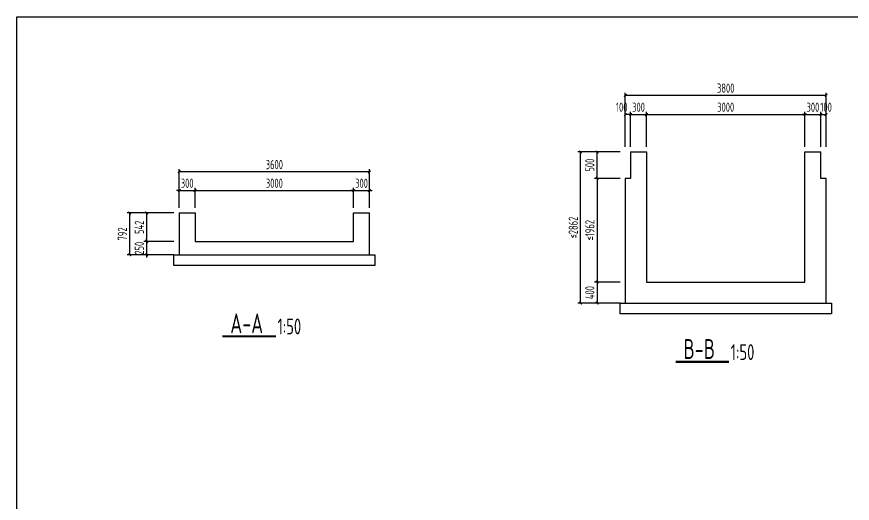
# Model space of a CAD drawing. Header units: millimetres. Extents: x -897614 to 191467, y -439928 to 101803.
# Drawn here: x -23046 to -7232, y -261493 to -252283 of the extents above; entities that cross this region are included whole.
import ezdxf

# ---------------------------------------------------------------- set-up
doc = ezdxf.new("R2010")
doc.units = ezdxf.units.MM
doc.header["$LTSCALE"] = 1000
for name, color, linetype in [('DC', 7, 'Continuous'), ('DIM_LEAD', 3, 'Continuous'), ('DIM_SYMB', 3, 'Continuous'), ('PUB_TEXT', 7, 'Continuous')]:
    doc.layers.add(name, color=color, linetype=linetype)
doc.layers.add('DY', color=1, linetype='Continuous', plot=False)
doc.layers.add('WALL', color=6, linetype='Continuous', lineweight=30)
doc.styles.add('TSSD', font='tssdeng.shx', dxfattribs={"width": 0.7, "bigfont": 'tssdchn.shx'})
doc.dimstyles.new('TSD', dxfattribs={"dimtxt": 350, "dimasz": 100, "dimexe": 100, "dimexo": 200, "dimgap": 100, "dimtad": 1, "dimdec": 0, "dimzin": 0, "dimdsep": 46, "dimtxsty": 'TSSD', "dimblk": 'ARCHTICK', "dimcen": 0.09, "dimclrt": 7, "dimazin": 2, "dimtfac": 1, "dimtdec": 0, "dimtix": 1, "dimtmove": 2, "dimatfit": 3, "dimfxl": 0, "dimtolj": 1, "dimtzin": 0, "dimarcsym": 0})

# ---------------------------------------------------------------- blocks, each defined once
blk = doc.blocks.new('_ArchTick')
at = {"color": 0, "linetype": 'ByBlock', "const_width": 0.4}
blk.add_lwpolyline([(-0.5, -0.5), (0.5, 0.5)], dxfattribs=at)
blk = doc.blocks.new('*D446')
at = {"layer": 'Defpoints', "color": 0, "transparency": 16777216}
for p in [(-11528, -255343), (-12062, -257305), (-11528, -257305)]:
    blk.add_point(p, dxfattribs=at)
at = {"layer": 'DIM_LEAD', "color": 0, "lineweight": -2, "transparency": 16777216}
for p, q in [((-11628, -255343), (-12112, -255343)), ((-12062, -255343), (-12062, -257305)), ((-11628, -257305), (-12112, -257305))]:
    blk.add_line(p, q, dxfattribs=at)
at = {"layer": 'DIM_LEAD', "color": 0, "lineweight": -2, "transparency": 16777216, "xscale": 50, "yscale": 50, "zscale": 50}
for p, rotation in [((-12062, -255343), 90), ((-12062, -257305), 270)]:
    blk.add_blockref('_ArchTick', p, dxfattribs=dict(at, rotation=rotation))
at = {"layer": 'DIM_LEAD', "color": 7, "transparency": 16777216, "insert": (-12200, -256324), "char_height": 175, "attachment_point": 5, "rotation": 90, "style": 'TSSD'}
blk.add_mtext('\\A1;≤1962', dxfattribs=at)
blk = doc.blocks.new('*D447')
at = {"layer": 'Defpoints', "color": 0, "transparency": 16777216}
for p in [(-11528, -257305), (-12062, -257705), (-11528, -257705)]:
    blk.add_point(p, dxfattribs=at)
at = {"layer": 'DIM_LEAD', "color": 0, "lineweight": -2, "transparency": 16777216}
for p, q in [((-11628, -257305), (-12112, -257305)), ((-12062, -257305), (-12062, -257705)), ((-11628, -257705), (-12112, -257705))]:
    blk.add_line(p, q, dxfattribs=at)
at = {"layer": 'DIM_LEAD', "color": 0, "lineweight": -2, "transparency": 16777216, "xscale": 50, "yscale": 50, "zscale": 50}
for p, rotation in [((-12062, -257305), 90), ((-12062, -257705), 270)]:
    blk.add_blockref('_ArchTick', p, dxfattribs=dict(at, rotation=rotation))
at = {"layer": 'DIM_LEAD', "color": 7, "transparency": 16777216, "insert": (-12200, -257505), "char_height": 175, "attachment_point": 5, "rotation": 90, "style": 'TSSD'}
blk.add_mtext('\\A1;400', dxfattribs=at)
blk = doc.blocks.new('*D448')
at = {"layer": 'Defpoints', "color": 0, "transparency": 16777216}
for p in [(-12376, -254843), (-11528, -254843), (-11528, -257705)]:
    blk.add_point(p, dxfattribs=at)
at = {"layer": 'DIM_LEAD', "color": 0, "lineweight": -2, "transparency": 16777216}
for p, q in [((-11628, -254843), (-12426, -254843)), ((-12376, -257705), (-12376, -254843)), ((-11628, -257705), (-12426, -257705))]:
    blk.add_line(p, q, dxfattribs=at)
at = {"layer": 'DIM_LEAD', "color": 0, "lineweight": -2, "transparency": 16777216, "xscale": 50, "yscale": 50, "zscale": 50}
for p, rotation in [((-12376, -254843), 90), ((-12376, -257705), 270)]:
    blk.add_blockref('_ArchTick', p, dxfattribs=dict(at, rotation=rotation))
at = {"layer": 'DIM_LEAD', "color": 7, "transparency": 16777216, "insert": (-12514, -256274), "char_height": 175, "attachment_point": 5, "rotation": 90, "style": 'TSSD'}
blk.add_mtext('\\A1;≤2862', dxfattribs=at)
blk = doc.blocks.new('*D449')
at = {"layer": 'Defpoints', "color": 0, "transparency": 16777216}
for p in [(-11128, -254134), (-11428, -254843), (-11128, -254843)]:
    blk.add_point(p, dxfattribs=at)
at = {"layer": 'DIM_LEAD', "color": 0, "lineweight": -2, "transparency": 16777216}
for p, q in [((-11428, -254743), (-11428, -254084)), ((-11128, -254743), (-11128, -254084)), ((-11428, -254134), (-11478, -254134)), ((-11428, -254134), (-11128, -254134)), ((-11128, -254134), (-11078, -254134))]:
    blk.add_line(p, q, dxfattribs=at)
at = {"layer": 'DIM_LEAD', "color": 0, "lineweight": -2, "transparency": 16777216, "xscale": 50, "yscale": 50, "zscale": 50}
blk.add_blockref('_ArchTick', (-11428, -254134), dxfattribs=at)
at = {"layer": 'DIM_LEAD', "color": 0, "lineweight": -2, "transparency": 16777216, "xscale": 50, "yscale": 50, "zscale": 50, "rotation": 180}
blk.add_blockref('_ArchTick', (-11128, -254134), dxfattribs=at)
at = {"layer": 'DIM_LEAD', "color": 7, "transparency": 16777216, "insert": (-11278, -253996), "char_height": 175, "attachment_point": 5, "style": 'TSSD'}
blk.add_mtext('\\A1;300', dxfattribs=at)
blk = doc.blocks.new('*D450')
at = {"layer": 'Defpoints', "color": 0, "transparency": 16777216}
for p in [(-8128, -254134), (-11128, -254843), (-8128, -254843)]:
    blk.add_point(p, dxfattribs=at)
at = {"layer": 'DIM_LEAD', "color": 0, "lineweight": -2, "transparency": 16777216}
for p, q in [((-11128, -254743), (-11128, -254084)), ((-8128, -254743), (-8128, -254084)), ((-11128, -254134), (-8128, -254134))]:
    blk.add_line(p, q, dxfattribs=at)
at = {"layer": 'DIM_LEAD', "color": 0, "lineweight": -2, "transparency": 16777216, "xscale": 50, "yscale": 50, "zscale": 50, "rotation": 180}
blk.add_blockref('_ArchTick', (-11128, -254134), dxfattribs=at)
at = {"layer": 'DIM_LEAD', "color": 0, "lineweight": -2, "transparency": 16777216, "xscale": 50, "yscale": 50, "zscale": 50}
blk.add_blockref('_ArchTick', (-8128, -254134), dxfattribs=at)
at = {"layer": 'DIM_LEAD', "color": 7, "transparency": 16777216, "insert": (-9628, -253996), "char_height": 175, "attachment_point": 5, "style": 'TSSD'}
blk.add_mtext('\\A1;3000', dxfattribs=at)
blk = doc.blocks.new('*D451')
at = {"layer": 'Defpoints', "color": 0, "transparency": 16777216}
for p in [(-7828, -254134), (-8128, -254843), (-7828, -254843)]:
    blk.add_point(p, dxfattribs=at)
at = {"layer": 'DIM_LEAD', "color": 0, "lineweight": -2, "transparency": 16777216}
for p, q in [((-8128, -254743), (-8128, -254084)), ((-7828, -254743), (-7828, -254084)), ((-8128, -254134), (-8178, -254134)), ((-8128, -254134), (-7828, -254134)), ((-7828, -254134), (-7778, -254134))]:
    blk.add_line(p, q, dxfattribs=at)
at = {"layer": 'DIM_LEAD', "color": 0, "lineweight": -2, "transparency": 16777216, "xscale": 50, "yscale": 50, "zscale": 50}
blk.add_blockref('_ArchTick', (-8128, -254134), dxfattribs=at)
at = {"layer": 'DIM_LEAD', "color": 0, "lineweight": -2, "transparency": 16777216, "xscale": 50, "yscale": 50, "zscale": 50, "rotation": 180}
blk.add_blockref('_ArchTick', (-7828, -254134), dxfattribs=at)
at = {"layer": 'DIM_LEAD', "color": 7, "transparency": 16777216, "insert": (-7978, -253996), "char_height": 175, "attachment_point": 5, "style": 'TSSD'}
blk.add_mtext('\\A1;300', dxfattribs=at)
blk = doc.blocks.new('*D452')
at = {"layer": 'Defpoints', "color": 0, "transparency": 16777216}
for p in [(-11528, -253772), (-11528, -254843), (-7728, -254843)]:
    blk.add_point(p, dxfattribs=at)
at = {"layer": 'DIM_LEAD', "color": 0, "lineweight": -2, "transparency": 16777216}
for p, q in [((-11528, -254743), (-11528, -253722)), ((-7728, -253772), (-11528, -253772)), ((-7728, -254743), (-7728, -253722))]:
    blk.add_line(p, q, dxfattribs=at)
at = {"layer": 'DIM_LEAD', "color": 0, "lineweight": -2, "transparency": 16777216, "xscale": 50, "yscale": 50, "zscale": 50, "rotation": 180}
blk.add_blockref('_ArchTick', (-11528, -253772), dxfattribs=at)
at = {"layer": 'DIM_LEAD', "color": 0, "lineweight": -2, "transparency": 16777216, "xscale": 50, "yscale": 50, "zscale": 50}
blk.add_blockref('_ArchTick', (-7728, -253772), dxfattribs=at)
at = {"layer": 'DIM_LEAD', "color": 7, "transparency": 16777216, "insert": (-9628, -253635), "char_height": 175, "attachment_point": 5, "style": 'TSSD'}
blk.add_mtext('\\A1;3800', dxfattribs=at)
blk = doc.blocks.new('*D489')
at = {"layer": 'Defpoints', "color": 0, "transparency": 16777216}
for p in [(-19970, -255998), (-20588, -256540), (-19970, -256540)]:
    blk.add_point(p, dxfattribs=at)
at = {"layer": 'DIM_LEAD', "color": 0, "lineweight": -2, "transparency": 16777216}
for p, q in [((-20070, -255998), (-20638, -255998)), ((-20588, -255998), (-20588, -256540)), ((-20070, -256540), (-20638, -256540))]:
    blk.add_line(p, q, dxfattribs=at)
at = {"layer": 'DIM_LEAD', "color": 0, "lineweight": -2, "transparency": 16777216, "xscale": 50, "yscale": 50, "zscale": 50}
for p, rotation in [((-20588, -255998), 90), ((-20588, -256540), 270)]:
    blk.add_blockref('_ArchTick', p, dxfattribs=dict(at, rotation=rotation))
at = {"layer": 'DIM_LEAD', "color": 7, "transparency": 16777216, "insert": (-20726, -256269), "char_height": 175, "attachment_point": 5, "rotation": 90, "style": 'TSSD'}
blk.add_mtext('\\A1;542', dxfattribs=at)
blk = doc.blocks.new('*D490')
at = {"layer": 'Defpoints', "color": 0, "transparency": 16777216}
for p in [(-19970, -256540), (-20588, -256790), (-19970, -256790)]:
    blk.add_point(p, dxfattribs=at)
at = {"layer": 'DIM_LEAD', "color": 0, "lineweight": -2, "transparency": 16777216}
for p, q in [((-20588, -256540), (-20588, -256490)), ((-20070, -256540), (-20638, -256540)), ((-20588, -256540), (-20588, -256790)), ((-20070, -256790), (-20638, -256790)), ((-20588, -256790), (-20588, -256840))]:
    blk.add_line(p, q, dxfattribs=at)
at = {"layer": 'DIM_LEAD', "color": 0, "lineweight": -2, "transparency": 16777216, "xscale": 50, "yscale": 50, "zscale": 50}
for p, rotation in [((-20588, -256540), 270), ((-20588, -256790), 90)]:
    blk.add_blockref('_ArchTick', p, dxfattribs=dict(at, rotation=rotation))
at = {"layer": 'DIM_LEAD', "color": 7, "transparency": 16777216, "insert": (-20726, -256665), "char_height": 175, "attachment_point": 5, "rotation": 90, "style": 'TSSD'}
blk.add_mtext('\\A1;250', dxfattribs=at)
blk = doc.blocks.new('*D491')
at = {"layer": 'Defpoints', "color": 0, "transparency": 16777216}
for p in [(-20908, -255998), (-19970, -255998), (-19970, -256790)]:
    blk.add_point(p, dxfattribs=at)
at = {"layer": 'DIM_LEAD', "color": 0, "lineweight": -2, "transparency": 16777216}
for p, q in [((-20070, -255998), (-20958, -255998)), ((-20908, -256790), (-20908, -255998)), ((-20070, -256790), (-20958, -256790))]:
    blk.add_line(p, q, dxfattribs=at)
at = {"layer": 'DIM_LEAD', "color": 0, "lineweight": -2, "transparency": 16777216, "xscale": 50, "yscale": 50, "zscale": 50}
for p, rotation in [((-20908, -255998), 90), ((-20908, -256790), 270)]:
    blk.add_blockref('_ArchTick', p, dxfattribs=dict(at, rotation=rotation))
at = {"layer": 'DIM_LEAD', "color": 7, "transparency": 16777216, "insert": (-21046, -256394), "char_height": 175, "attachment_point": 5, "rotation": 90, "style": 'TSSD'}
blk.add_mtext('\\A1;792', dxfattribs=at)
blk = doc.blocks.new('*D492')
at = {"layer": 'Defpoints', "color": 0, "transparency": 16777216}
for p in [(-19670, -255573), (-19970, -255998), (-19670, -255998)]:
    blk.add_point(p, dxfattribs=at)
at = {"layer": 'DIM_LEAD', "color": 0, "lineweight": -2, "transparency": 16777216}
for p, q in [((-19970, -255898), (-19970, -255523)), ((-19670, -255898), (-19670, -255523)), ((-19970, -255573), (-20020, -255573)), ((-19970, -255573), (-19670, -255573)), ((-19670, -255573), (-19620, -255573))]:
    blk.add_line(p, q, dxfattribs=at)
at = {"layer": 'DIM_LEAD', "color": 0, "lineweight": -2, "transparency": 16777216, "xscale": 50, "yscale": 50, "zscale": 50}
blk.add_blockref('_ArchTick', (-19970, -255573), dxfattribs=at)
at = {"layer": 'DIM_LEAD', "color": 0, "lineweight": -2, "transparency": 16777216, "xscale": 50, "yscale": 50, "zscale": 50, "rotation": 180}
blk.add_blockref('_ArchTick', (-19670, -255573), dxfattribs=at)
at = {"layer": 'DIM_LEAD', "color": 7, "transparency": 16777216, "insert": (-19820, -255435), "char_height": 175, "attachment_point": 5, "style": 'TSSD'}
blk.add_mtext('\\A1;300', dxfattribs=at)
blk = doc.blocks.new('*D493')
at = {"layer": 'Defpoints', "color": 0, "transparency": 16777216}
for p in [(-16670, -255573), (-19670, -255998), (-16670, -255998)]:
    blk.add_point(p, dxfattribs=at)
at = {"layer": 'DIM_LEAD', "color": 0, "lineweight": -2, "transparency": 16777216}
for p, q in [((-19670, -255898), (-19670, -255523)), ((-16670, -255898), (-16670, -255523)), ((-19670, -255573), (-16670, -255573))]:
    blk.add_line(p, q, dxfattribs=at)
at = {"layer": 'DIM_LEAD', "color": 0, "lineweight": -2, "transparency": 16777216, "xscale": 50, "yscale": 50, "zscale": 50, "rotation": 180}
blk.add_blockref('_ArchTick', (-19670, -255573), dxfattribs=at)
at = {"layer": 'DIM_LEAD', "color": 0, "lineweight": -2, "transparency": 16777216, "xscale": 50, "yscale": 50, "zscale": 50}
blk.add_blockref('_ArchTick', (-16670, -255573), dxfattribs=at)
at = {"layer": 'DIM_LEAD', "color": 7, "transparency": 16777216, "insert": (-18170, -255435), "char_height": 175, "attachment_point": 5, "style": 'TSSD'}
blk.add_mtext('\\A1;3000', dxfattribs=at)
blk = doc.blocks.new('*D494')
at = {"layer": 'Defpoints', "color": 0, "transparency": 16777216}
for p in [(-16370, -255573), (-16670, -255998), (-16370, -255998)]:
    blk.add_point(p, dxfattribs=at)
at = {"layer": 'DIM_LEAD', "color": 0, "lineweight": -2, "transparency": 16777216}
for p, q in [((-16670, -255898), (-16670, -255523)), ((-16370, -255898), (-16370, -255523)), ((-16670, -255573), (-16720, -255573)), ((-16670, -255573), (-16370, -255573)), ((-16370, -255573), (-16320, -255573))]:
    blk.add_line(p, q, dxfattribs=at)
at = {"layer": 'DIM_LEAD', "color": 0, "lineweight": -2, "transparency": 16777216, "xscale": 50, "yscale": 50, "zscale": 50}
blk.add_blockref('_ArchTick', (-16670, -255573), dxfattribs=at)
at = {"layer": 'DIM_LEAD', "color": 0, "lineweight": -2, "transparency": 16777216, "xscale": 50, "yscale": 50, "zscale": 50, "rotation": 180}
blk.add_blockref('_ArchTick', (-16370, -255573), dxfattribs=at)
at = {"layer": 'DIM_LEAD', "color": 7, "transparency": 16777216, "insert": (-16520, -255435), "char_height": 175, "attachment_point": 5, "style": 'TSSD'}
blk.add_mtext('\\A1;300', dxfattribs=at)
blk = doc.blocks.new('*D495')
at = {"layer": 'Defpoints', "color": 0, "transparency": 16777216}
for p in [(-19970, -255219), (-19970, -255998), (-16370, -255998)]:
    blk.add_point(p, dxfattribs=at)
at = {"layer": 'DIM_LEAD', "color": 0, "lineweight": -2, "transparency": 16777216}
for p, q in [((-19970, -255898), (-19970, -255169)), ((-16370, -255219), (-19970, -255219)), ((-16370, -255898), (-16370, -255169))]:
    blk.add_line(p, q, dxfattribs=at)
at = {"layer": 'DIM_LEAD', "color": 0, "lineweight": -2, "transparency": 16777216, "xscale": 50, "yscale": 50, "zscale": 50, "rotation": 180}
blk.add_blockref('_ArchTick', (-19970, -255219), dxfattribs=at)
at = {"layer": 'DIM_LEAD', "color": 0, "lineweight": -2, "transparency": 16777216, "xscale": 50, "yscale": 50, "zscale": 50}
blk.add_blockref('_ArchTick', (-16370, -255219), dxfattribs=at)
at = {"layer": 'DIM_LEAD', "color": 7, "transparency": 16777216, "insert": (-18170, -255082), "char_height": 175, "attachment_point": 5, "style": 'TSSD'}
blk.add_mtext('\\A1;3600', dxfattribs=at)
blk = doc.blocks.new('*D496')
at = {"layer": 'Defpoints', "color": 0, "transparency": 16777216}
for p in [(-11528, -254134), (-11528, -254843), (-11428, -254843)]:
    blk.add_point(p, dxfattribs=at)
at = {"layer": 'DIM_LEAD', "color": 0, "lineweight": -2, "transparency": 16777216}
for p, q in [((-11528, -254743), (-11528, -254084)), ((-11428, -254743), (-11428, -254084)), ((-11428, -254134), (-11528, -254134))]:
    blk.add_line(p, q, dxfattribs=at)
at = {"layer": 'DIM_LEAD', "color": 0, "lineweight": -2, "transparency": 16777216, "xscale": 50, "yscale": 50, "zscale": 50, "rotation": 180}
blk.add_blockref('_ArchTick', (-11528, -254134), dxfattribs=at)
at = {"layer": 'DIM_LEAD', "color": 0, "lineweight": -2, "transparency": 16777216, "xscale": 50, "yscale": 50, "zscale": 50}
blk.add_blockref('_ArchTick', (-11428, -254134), dxfattribs=at)
at = {"layer": 'DIM_LEAD', "color": 7, "transparency": 16777216, "insert": (-11596, -253996), "char_height": 175, "attachment_point": 5, "style": 'TSSD'}
blk.add_mtext('\\A1;100', dxfattribs=at)
blk = doc.blocks.new('*D497')
at = {"layer": 'Defpoints', "color": 0, "transparency": 16777216}
for p in [(-7728, -254134), (-7828, -254843), (-7728, -254843)]:
    blk.add_point(p, dxfattribs=at)
at = {"layer": 'DIM_LEAD', "color": 0, "lineweight": -2, "transparency": 16777216}
for p, q in [((-7828, -254743), (-7828, -254084)), ((-7728, -254743), (-7728, -254084)), ((-7828, -254134), (-7728, -254134))]:
    blk.add_line(p, q, dxfattribs=at)
at = {"layer": 'DIM_LEAD', "color": 0, "lineweight": -2, "transparency": 16777216, "xscale": 50, "yscale": 50, "zscale": 50, "rotation": 180}
blk.add_blockref('_ArchTick', (-7828, -254134), dxfattribs=at)
at = {"layer": 'DIM_LEAD', "color": 0, "lineweight": -2, "transparency": 16777216, "xscale": 50, "yscale": 50, "zscale": 50}
blk.add_blockref('_ArchTick', (-7728, -254134), dxfattribs=at)
at = {"layer": 'DIM_LEAD', "color": 7, "transparency": 16777216, "insert": (-7728, -253996), "char_height": 175, "attachment_point": 5, "style": 'TSSD'}
blk.add_mtext('\\A1;100', dxfattribs=at)
blk = doc.blocks.new('*D498')
at = {"layer": 'Defpoints', "color": 0, "transparency": 16777216}
for p in [(-12062, -254843), (-11528, -254843), (-11528, -255343)]:
    blk.add_point(p, dxfattribs=at)
at = {"layer": 'DIM_LEAD', "color": 0, "lineweight": -2, "transparency": 16777216}
for p, q in [((-11628, -254843), (-12112, -254843)), ((-12062, -255343), (-12062, -254843)), ((-11628, -255343), (-12112, -255343))]:
    blk.add_line(p, q, dxfattribs=at)
at = {"layer": 'DIM_LEAD', "color": 0, "lineweight": -2, "transparency": 16777216, "xscale": 50, "yscale": 50, "zscale": 50}
for p, rotation in [((-12062, -254843), 90), ((-12062, -255343), 270)]:
    blk.add_blockref('_ArchTick', p, dxfattribs=dict(at, rotation=rotation))
at = {"layer": 'DIM_LEAD', "color": 7, "transparency": 16777216, "insert": (-12200, -255093), "char_height": 175, "attachment_point": 5, "rotation": 90, "style": 'TSSD'}
blk.add_mtext('\\A1;500', dxfattribs=at)

msp = doc.modelspace()

# ---------------------------------------------------------------- linework, layer by layer
at = {"layer": 'DC'}
for points in [[(-20069.89914, -256789.82597), (-16269.89914, -256789.82597), (-16269.89914, -256989.82597), (-20069.89914, -256989.82597)], [(-11628.08777, -257704.61865), (-7628.08777, -257704.61865), (-7628.08777, -257904.61865), (-11628.08777, -257904.61865)]]:
    msp.add_lwpolyline(points, close=True, dxfattribs=at)
at = {"layer": 'DIM_SYMB', "const_width": 40}
for points in [[(-19151.88277, -258330.68044), (-18140.70953, -258330.68052)], [(-10575.01987, -258816.39627), (-9563.84664, -258816.39635)]]:
    msp.add_lwpolyline(points, dxfattribs=at)
at = {"layer": 'DY'}
msp.add_lwpolyline([(6654.03145, -273282.92759), (-23045.96855, -273282.92759), (-23045.96855, -252282.92759), (6654.03145, -252282.92759)], close=True, dxfattribs=at)
at = {"layer": 'WALL'}
for points in [[(-11428.08777, -254842.61865), (-11428.08777, -255342.61865), (-11528.08777, -255342.61865), (-11528.08777, -257704.61865), (-7728.08777, -257704.61865), (-7728.08777, -255342.61865), (-7828.08777, -255342.61865), (-7828.08777, -254842.61865)], [(-11428.08777, -254842.61865), (-11128.08777, -254842.61865)], [(-11128.08777, -254842.61865), (-11128.08777, -257304.61865), (-8128.08777, -257304.61865), (-8128.08777, -254842.61865)], [(-8128.08777, -254842.61865), (-7828.08777, -254842.61865)], [(-19969.89914, -255997.82597), (-19969.89914, -256789.82597), (-16369.89914, -256789.82597), (-16369.89914, -255997.82597)], [(-19969.89914, -255997.82597), (-19669.89914, -255997.82597)], [(-19669.89914, -255997.82597), (-19669.89914, -256539.82597), (-16669.89914, -256539.82597), (-16669.89914, -255997.82597)], [(-16669.89914, -255997.82597), (-16369.89914, -255997.82597)]]:
    msp.add_lwpolyline(points, dxfattribs=at)

# ---------------------------------------------------------------- texts
at = {"layer": 'PUB_TEXT', "style": 'TSSD', "width": 0.7}
for s, height, p in [('A-A', 375, (-19003.84203, -258274.10441)), ('1:50', 300, (-18110.68025, -258295.83943)), ('B-B', 375, (-10426.97914, -258759.82024)), ('1:50', 300, (-9533.81735, -258781.55525))]:
    msp.add_text(s, height=height, rotation=359.999999146, dxfattribs=at).set_placement(p)

# ---------------------------------------------------------------- dimensions: what is measured, and where the dimension line sits
at = {"layer": 'DIM_LEAD'}
for base, p1, p2, picture, middle in [((-11528.08777, -253772.35329), (-7728.08777, -254842.61865), (-11528.08777, -254842.61865), '*D452', (-9628.08777, -253634.85329)), ((-11128.08777, -254133.7746), (-11428.08777, -254842.61865), (-11128.08777, -254842.61865), '*D449', (-11278.08777, -253996.2746)), ((-8128.08777, -254133.7746), (-11128.08777, -254842.61865), (-8128.08777, -254842.61865), '*D450', (-9628.08777, -253996.2746)), ((-7828.08777, -254133.7746), (-8128.08777, -254842.61865), (-7828.08777, -254842.61865), '*D451', (-7978.08777, -253996.2746)), ((-19969.89914, -255219.05111), (-16369.89914, -255997.82597), (-19969.89914, -255997.82597), '*D495', (-18169.89914, -255081.55111)), ((-19669.89914, -255572.91642), (-19969.89914, -255997.82597), (-19669.89914, -255997.82597), '*D492', (-19819.89914, -255435.41642)), ((-16669.89914, -255572.91642), (-19669.89914, -255997.82597), (-16669.89914, -255997.82597), '*D493', (-18169.89914, -255435.41642)), ((-16369.89914, -255572.91642), (-16669.89914, -255997.82597), (-16369.89914, -255997.82597), '*D494', (-16519.89914, -255435.41642))]:
    dim = msp.add_linear_dim(base=base, p1=p1, p2=p2, dimstyle='TSD', override={"dimscale": 0.5, "dimtfillclr": 256}, dxfattribs=at)
    dim.commit()
    dim.dimension.update_dxf_attribs({"geometry": picture, "text_midpoint": middle})
for base, p1, p2, picture, middle in [((-11528.08777, -254133.7746), (-11428.08777, -254842.61865), (-11528.08777, -254842.61865), '*D496', (-11595.87623, -253996.2746)), ((-7728.08777, -254133.7746), (-7828.08777, -254842.61865), (-7728.08777, -254842.61865), '*D497', (-7728.08777, -253996.2746))]:
    dim = msp.add_linear_dim(base=base, p1=p1, p2=p2, dimstyle='TSD', override={"dimscale": 0.5, "dimtfillclr": 256}, dxfattribs=at)
    dim.commit()
    dim.dimension.update_dxf_attribs({"geometry": picture, "text_midpoint": middle, "dimtype": 160})
for base, p1, p2, picture, middle in [((-12376.0624, -254842.61865), (-11528.08777, -257704.61865), (-11528.08777, -254842.61865), '*D448', (-12513.5624, -256273.61865)), ((-12062.05963, -257304.61865), (-11528.08777, -255342.61865), (-11528.08777, -257304.61865), '*D446', (-12199.55963, -256323.61865))]:
    dim = msp.add_linear_dim(base=base, p1=p1, p2=p2, angle=90, text='≤<>', dimstyle='TSD', override={"dimscale": 0.5, "dimtfillclr": 256}, dxfattribs=at)
    dim.commit()
    dim.dimension.update_dxf_attribs({"geometry": picture, "text_midpoint": middle})
for base, p1, p2, picture, middle in [((-12062.05963, -254842.61865), (-11528.08777, -255342.61865), (-11528.08777, -254842.61865), '*D498', (-12199.55963, -255092.61865)), ((-20908.00074, -255997.82597), (-19969.89914, -256789.82597), (-19969.89914, -255997.82597), '*D491', (-21045.50074, -256393.82597)), ((-20588.26697, -256539.82597), (-19969.89914, -255997.82597), (-19969.89914, -256539.82597), '*D489', (-20725.76697, -256268.82597)), ((-20588.26697, -256789.82597), (-19969.89914, -256539.82597), (-19969.89914, -256789.82597), '*D490', (-20725.76697, -256664.82597)), ((-12062.05963, -257704.61865), (-11528.08777, -257304.61865), (-11528.08777, -257704.61865), '*D447', (-12199.55963, -257504.61865))]:
    dim = msp.add_linear_dim(base=base, p1=p1, p2=p2, angle=90, dimstyle='TSD', override={"dimscale": 0.5, "dimtfillclr": 256}, dxfattribs=at)
    dim.commit()
    dim.dimension.update_dxf_attribs({"geometry": picture, "text_midpoint": middle})

doc.saveas('drawing.dxf')
